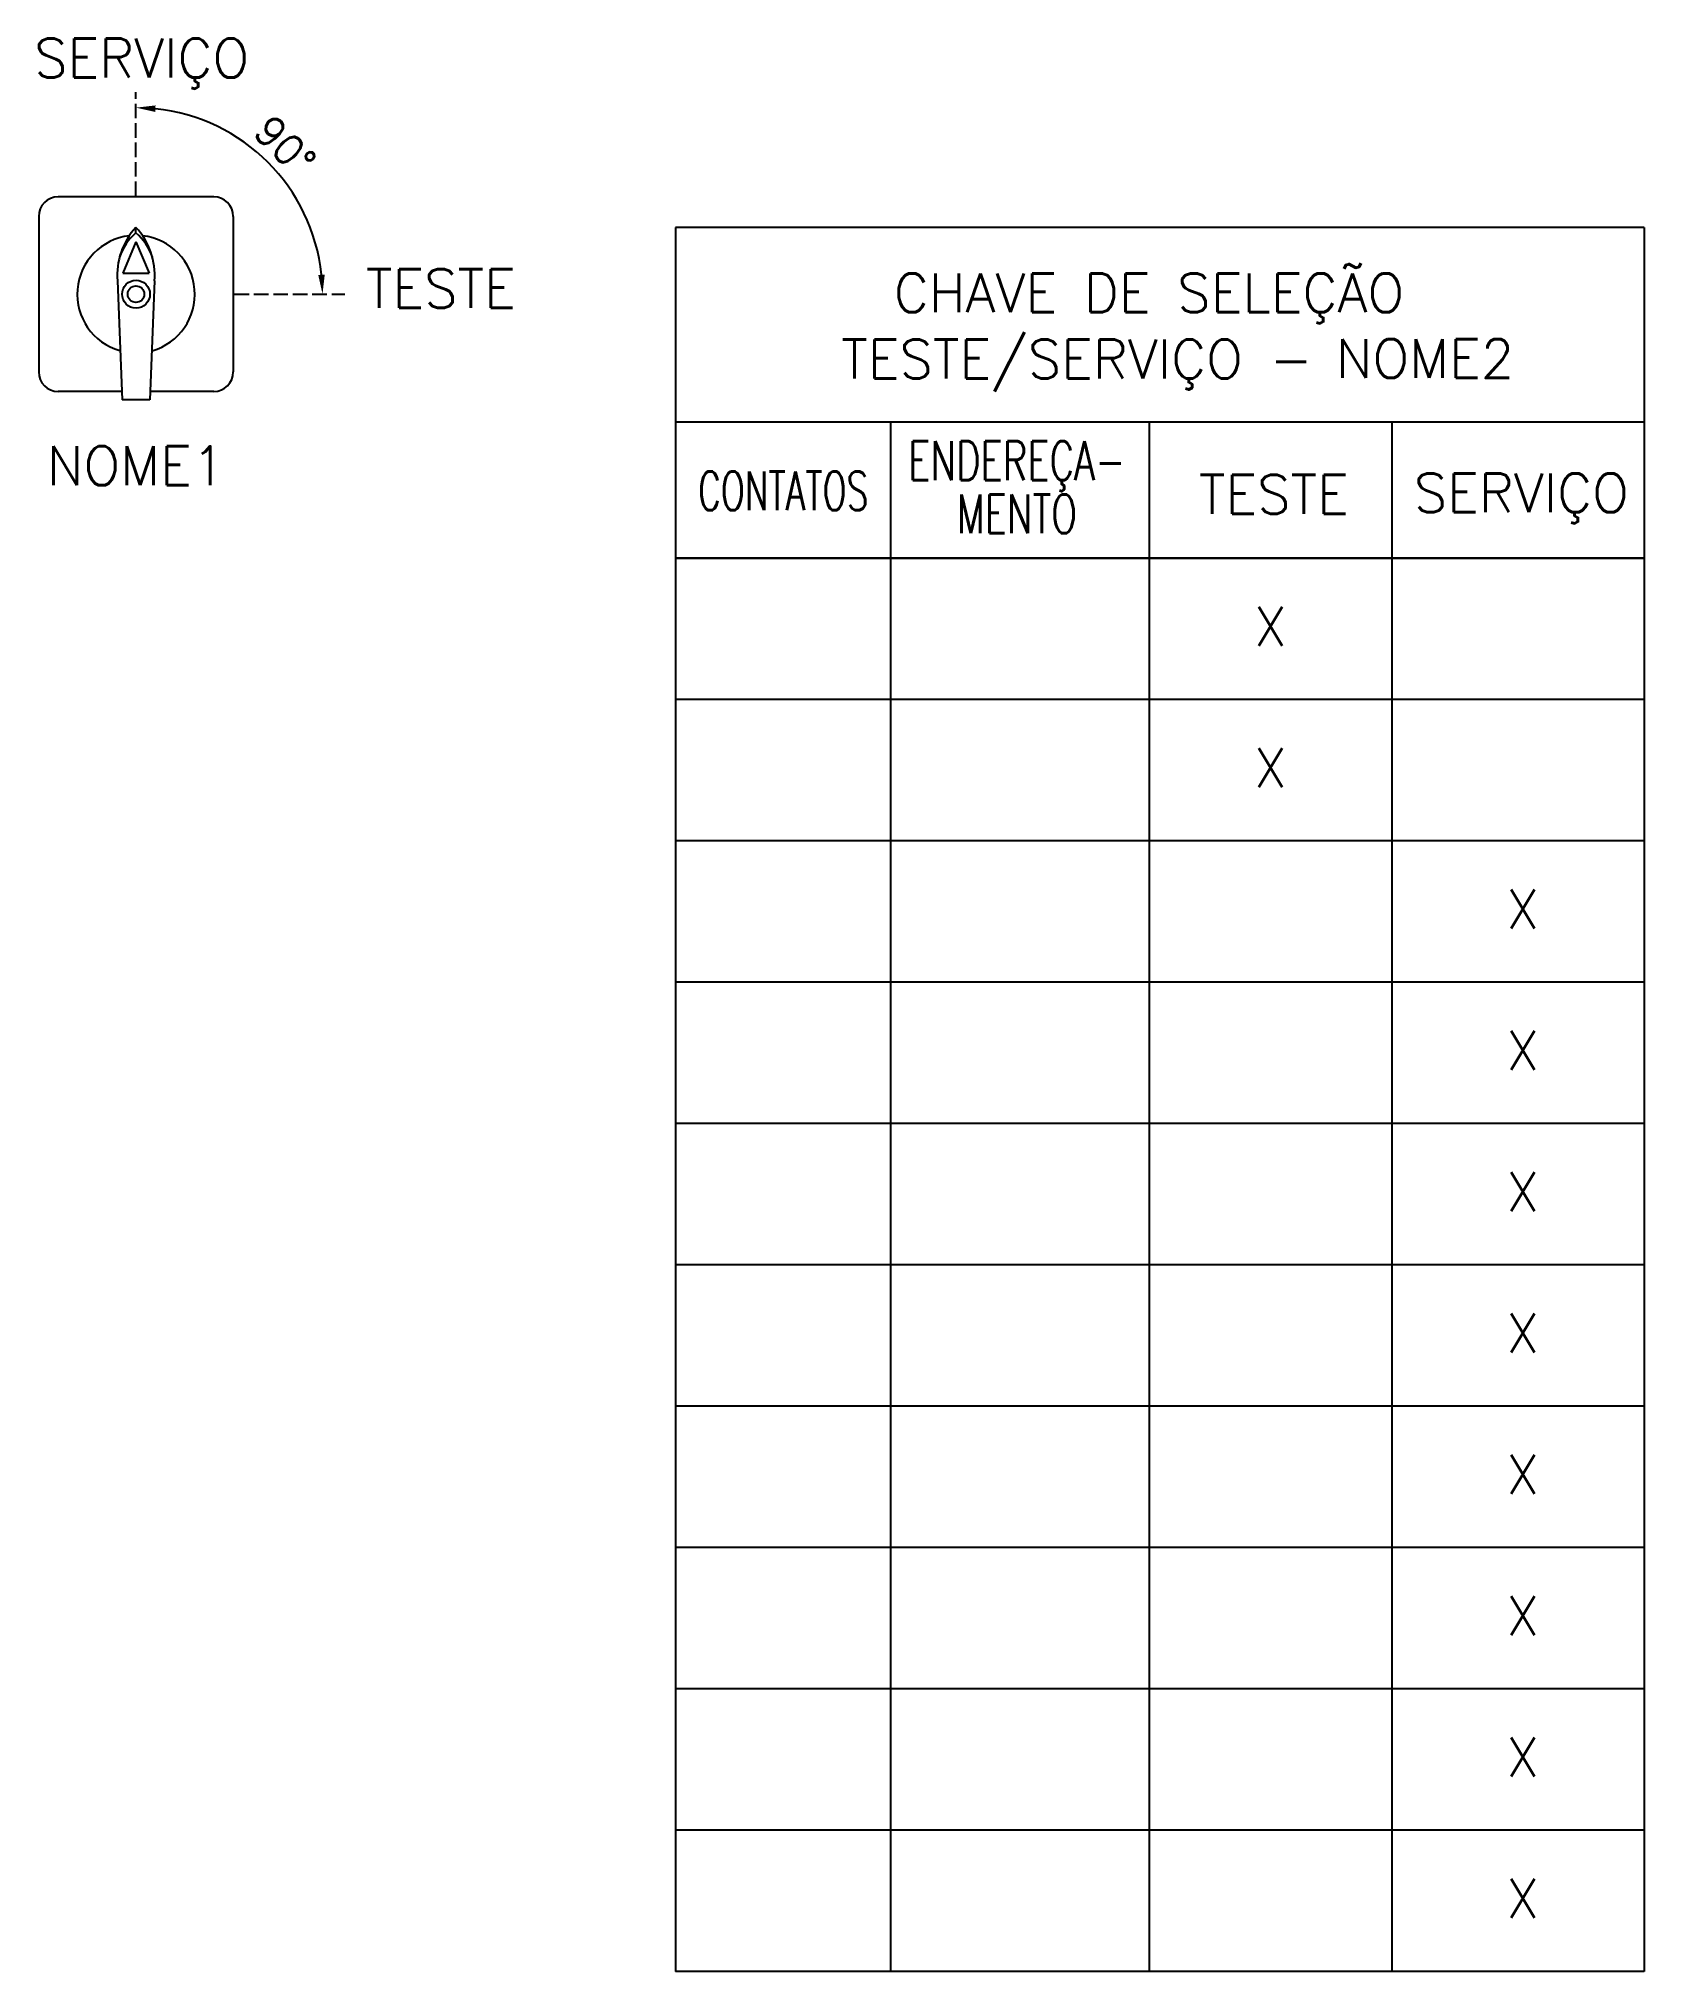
# Model space of a CAD drawing. Header units: millimetres. Extents: x 2349 to 2431.5, y 1861.6 to 1961.
import ezdxf
from ezdxf.enums import TextEntityAlignment as Align

# ---------------------------------------------------------------- set-up
doc = ezdxf.new("R2010")
doc.units = ezdxf.units.MM
doc.linetypes.add('USTATION2', pattern=[1, 0.75, -0.25])
doc.styles.add('ROMANS', font='romans')

msp = doc.modelspace()

# ---------------------------------------------------------------- linework, layer by layer
at = {"linetype": 'USTATION2'}
for p, q in [((2353.959, 1952.892), (2353.959, 1958.237)), ((2359.022, 1947.85), (2364.688, 1947.85))]:
    msp.add_line(p, q, dxfattribs=at)
at = {"linetype": 'Continuous'}
for p, q in [((2357.959, 1952.85), (2349.959, 1952.85)), ((2348.959, 1951.85), (2348.959, 1943.85)), ((2358.959, 1951.85), (2358.959, 1943.85)), ((2353.959, 1951.004), (2353.959, 1951.287)), ((2381.685, 1951.278), (2381.685, 1861.612)), ((2431.491, 1951.278), (2381.685, 1951.278)), ((2431.491, 1951.278), (2431.491, 1861.612)), ((2353.959, 1950.549), (2353.283, 1948.929)), ((2353.959, 1950.549), (2354.635, 1948.929)), ((2353.283, 1948.929), (2354.635, 1948.929)), ((2353.006, 1948.533), (2353.252, 1942.409)), ((2354.912, 1948.533), (2354.666, 1942.409)), ((2353.234, 1942.85), (2349.959, 1942.85)), ((2357.959, 1942.85), (2354.684, 1942.85)), ((2354.666, 1942.409), (2353.252, 1942.409)), ((2381.685, 1941.278), (2431.491, 1941.278)), ((2392.749, 1941.278), (2392.749, 1861.612)), ((2406.034, 1941.278), (2406.034, 1861.612)), ((2418.513, 1941.278), (2418.513, 1861.612)), ((2381.685, 1934.278), (2431.491, 1934.278))]:
    msp.add_line(p, q, dxfattribs=at)
for p, q in [((2381.685, 1934.278), (2381.685, 1930.558)), ((2431.491, 1934.278), (2381.685, 1934.278)), ((2431.491, 1927.012), (2381.685, 1927.012)), ((2431.491, 1919.745), (2381.685, 1919.745)), ((2431.491, 1912.478), (2381.685, 1912.478)), ((2431.491, 1905.212), (2381.685, 1905.212)), ((2431.491, 1897.945), (2381.685, 1897.945)), ((2431.491, 1890.678), (2381.685, 1890.678)), ((2431.491, 1883.412), (2381.685, 1883.412)), ((2431.491, 1876.145), (2381.685, 1876.145)), ((2431.491, 1868.878), (2381.685, 1868.878)), ((2431.491, 1861.612), (2381.685, 1861.612))]:
    msp.add_line(p, q)
for centre, radius in [((2353.964, 1947.85), 0.716), ((2353.959, 1947.85), 0.425)]:
    msp.add_circle(centre, radius, dxfattribs=at)
msp.add_arc((2353.959, 1947.85), 9.59, 5.97731, 84.02269)
for centre, radius, start, end in [((2349.959, 1951.85), 1, 90, 180), ((2357.959, 1951.85), 1, 0, 90), ((2353.964, 1947.85), 3.022, 96.64535, 253.92859), ((2356.619, 1948.824), 3.625, 137.20693, 184.60616), ((2355.877, 1948.8), 2.922, 131.02984, 160.95127), ((2351.299, 1948.824), 3.625, 355.39384, 42.79307), ((2352.041, 1948.8), 2.922, 19.04873, 48.97016), ((2353.964, 1947.85), 3.022, 285.88209, 83.55324), ((2349.959, 1943.85), 1, 180, 270), ((2357.959, 1943.85), 1, 270, 0)]:
    msp.add_arc(centre, radius, start, end, dxfattribs=at)
for points in [[(2354.949, 1957.221), (2354.966, 1957.554), (2353.959, 1957.44)], [(2363.663, 1948.857), (2363.33, 1948.84), (2363.549, 1947.85)]]:
    msp.add_solid(points)

# ---------------------------------------------------------------- texts
at = {"linetype": 'Continuous', "style": 'ROMANS'}
for s, p in [('SERVIÇO', (2354.25, 1958.988)), ('CHAVE DE SELEÇÃO', (2406.029, 1946.919)), ('TESTE/SERVIÇO -', (2402.329, 1943.515)), ('TESTE', (2412.446, 1936.559)), ('SERVIÇO', (2425.165, 1936.636))]:
    msp.add_text(s, height=2, dxfattribs=at).set_placement(p, align=Align.CENTER)
msp.add_text('TESTE', height=2, dxfattribs=at).set_placement((2365.775, 1947.144))
at = {"linetype": 'Continuous', "style": 'ROMANS', "width": 0.7}
for s, p in [('ENDEREÇA-', (2399.237, 1938.287)), ('MENTO', (2399.237, 1935.556))]:
    msp.add_text(s, height=2, dxfattribs=at).set_placement(p, align=Align.CENTER)
at = {"linetype": 'Continuous', "style": 'ROMANS', "width": 0.65}
msp.add_text('CONTATOS', height=2, dxfattribs=at).set_placement((2387.227, 1937.74), align=Align.MIDDLE_CENTER)
at = {"linetype": 'Continuous', "style": 'ROMANS'}
for p in [(2412.273, 1930.766), (2412.273, 1923.499), (2425.252, 1916.232), (2425.252, 1908.966), (2425.252, 1901.699), (2425.252, 1894.432), (2425.252, 1887.166), (2425.252, 1879.899), (2425.252, 1872.632), (2425.252, 1865.366)]:
    msp.add_text('X', height=2, dxfattribs=at).set_placement(p, align=Align.MIDDLE_CENTER)
at = {"insert": (2361.623, 1955.468), "char_height": 1.5, "attachment_point": 5, "rotation": 315, "style": 'ROMANS'}
msp.add_mtext('\\A1;90°', dxfattribs=at)
at = {"style": 'ROMANS'}
for tag, p in [('NOME2', (2420.212, 1944.541)), ('NOME1', (2353.968, 1939.028))]:
    msp.add_attdef(tag, text='', height=2, dxfattribs=at).set_placement(p, align=Align.MIDDLE_CENTER)

doc.saveas('drawing.dxf')
